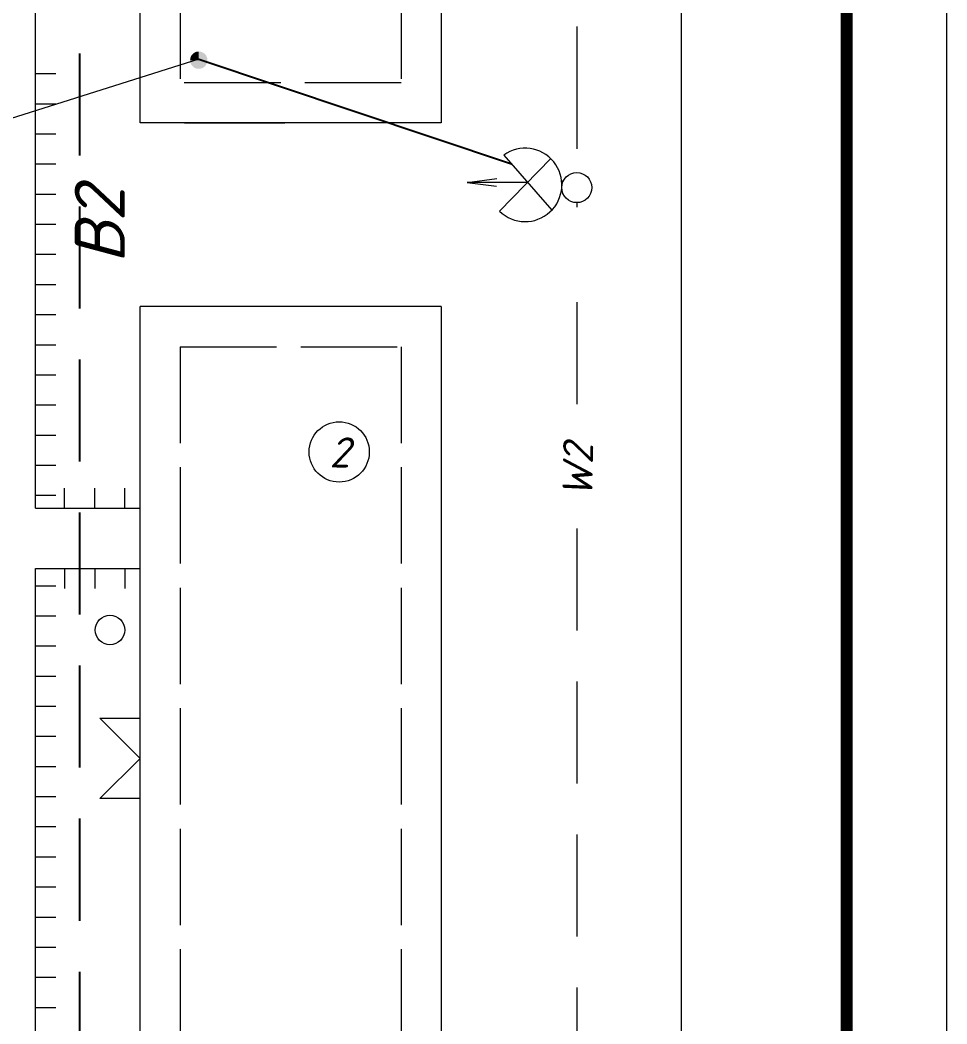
# Model space of a CAD drawing. Header units: millimetres. Extents: x 27137 to 30937, y -4667 to -569.
# Drawn here: x 28925.53 to 28971.7, y -747.46 to -697.48 of the extents above; entities that cross this region are included whole.
import ezdxf

# ---------------------------------------------------------------- set-up
doc = ezdxf.new("R2010")
doc.units = ezdxf.units.MM
doc.header["$LTSCALE"] = 0.4
doc.linetypes.add('ACAD_ISO02W100', pattern=[15, 12, -3])
doc.linetypes.add('штриховаяX2', pattern=[38.1, 25.4, -12.7])
doc.styles.add('Isocpeur', font='isocpeui.ttf', dxfattribs={"height": 2.5})

msp = doc.modelspace()

# ---------------------------------------------------------------- hatches: boundary and pattern name
at = {"lineweight": 15}
h = msp.add_hatch(color=256, dxfattribs=at)
h.dxf.hatch_style = 1
h.paths.add_polyline_path([(28933.9996, -699.4754), (28934.4321, -699.4754), (28934.8647, -699.4754, -1)])
h.paths.add_polyline_path([(28934.4321, -699.0429, -0.4142136), (28934.8647, -699.4754), (28934.4321, -699.4754)])
h = msp.add_hatch(color=256, dxfattribs=at)
h.dxf.hatch_style = 1
h.paths.add_polyline_path([(28934.4321, -699.0429), (28934.4321, -699.4754), (28933.9996, -699.4754, -0.4142136)])

# ---------------------------------------------------------------- linework, layer by layer
at = {"linetype": 'штриховаяX2', "ltscale": 0.5}
msp.add_line((28928.4909, -653.4231), (28928.4909, -778.5669), dxfattribs=at)
at = {"lineweight": 15}
for p, q in [((28931.5115, -702.5985), (28931.5115, -657.5985)), ((28946.5115, -657.5985), (28946.5115, -702.5985)), ((28946.5115, -657.5985), (28946.5115, -702.5985)), ((28958.4666, -693.8626), (28958.467, -708.806)), ((28927.3053, -700.1584), (28926.3053, -700.1584)), ((28927.3053, -700.1584), (28926.3053, -700.1584)), ((28927.3053, -700.1584), (28926.3053, -700.1584)), ((28927.3053, -700.1584), (28926.3053, -700.1584)), ((28927.3053, -700.1584), (28926.3053, -700.1584)), ((28927.3053, -700.1584), (28926.3053, -700.1584)), ((28927.3053, -700.1584), (28926.3053, -700.1584)), ((28927.3053, -700.1584), (28926.3053, -700.1584)), ((28927.3053, -700.1584), (28926.3053, -700.1584)), ((28927.3053, -700.1584), (28926.3053, -700.1584)), ((28927.3053, -700.1584), (28926.3053, -700.1584)), ((28927.3053, -701.6584), (28926.3053, -701.6584)), ((28927.3053, -701.6584), (28926.3053, -701.6584)), ((28927.3053, -701.6584), (28926.3053, -701.6584)), ((28927.3053, -701.6584), (28926.3053, -701.6584)), ((28927.3053, -701.6584), (28926.3053, -701.6584)), ((28927.3053, -701.6584), (28926.3053, -701.6584)), ((28927.3053, -701.6584), (28926.3053, -701.6584)), ((28927.3053, -701.6584), (28926.3053, -701.6584)), ((28927.3053, -701.6584), (28926.3053, -701.6584)), ((28927.3053, -701.6584), (28926.3053, -701.6584)), ((28927.3053, -701.6584), (28926.3053, -701.6584)), ((28927.3053, -701.6584), (28926.3053, -701.6584)), ((28927.3053, -701.6584), (28926.3053, -701.6584)), ((28927.3053, -701.6584), (28926.3053, -701.6584)), ((28927.3053, -701.6584), (28926.3053, -701.6584)), ((28927.3053, -701.6584), (28926.3053, -701.6584)), ((28927.3053, -701.6584), (28926.3053, -701.6584)), ((28927.3053, -701.6584), (28926.3053, -701.6584)), ((28927.3053, -701.6584), (28926.3053, -701.6584)), ((28927.3053, -701.6584), (28926.3053, -701.6584)), ((28927.3053, -701.6584), (28926.3053, -701.6584)), ((28946.5115, -702.5985), (28931.5115, -702.5985)), ((28946.5115, -702.5985), (28931.5115, -702.5985)), ((28933.7182, -702.5985), (28938.7182, -702.5985)), ((28933.7182, -702.5985), (28938.7182, -702.5985)), ((28927.3053, -703.1584), (28926.3053, -703.1584)), ((28927.3053, -703.1584), (28926.3053, -703.1584)), ((28927.3053, -703.1584), (28926.3053, -703.1584)), ((28927.3053, -703.1584), (28926.3053, -703.1584)), ((28927.3053, -703.1584), (28926.3053, -703.1584)), ((28927.3053, -703.1584), (28926.3053, -703.1584)), ((28927.3053, -703.1584), (28926.3053, -703.1584)), ((28927.3053, -703.1584), (28926.3053, -703.1584)), ((28927.3053, -703.1584), (28926.3053, -703.1584)), ((28927.3053, -703.1584), (28926.3053, -703.1584)), ((28927.3053, -703.1584), (28926.3053, -703.1584)), ((28927.3053, -703.1584), (28926.3053, -703.1584)), ((28927.3053, -703.1584), (28926.3053, -703.1584)), ((28927.3053, -703.1584), (28926.3053, -703.1584)), ((28927.3053, -703.1584), (28926.3053, -703.1584)), ((28927.3053, -703.1584), (28926.3053, -703.1584)), ((28927.3053, -703.1584), (28926.3053, -703.1584)), ((28927.3053, -704.6584), (28926.3053, -704.6584)), ((28927.3053, -704.6584), (28926.3053, -704.6584)), ((28927.3053, -704.6584), (28926.3053, -704.6584)), ((28927.3053, -704.6584), (28926.3053, -704.6584)), ((28927.3053, -704.6584), (28926.3053, -704.6584)), ((28927.3053, -704.6584), (28926.3053, -704.6584)), ((28927.3053, -704.6584), (28926.3053, -704.6584)), ((28927.3053, -704.6584), (28926.3053, -704.6584)), ((28927.3053, -704.6584), (28926.3053, -704.6584)), ((28927.3053, -704.6584), (28926.3053, -704.6584)), ((28927.3053, -704.6584), (28926.3053, -704.6584)), ((28927.3053, -706.1584), (28926.3053, -706.1584)), ((28927.3053, -706.1584), (28926.3053, -706.1584)), ((28927.3053, -706.1584), (28926.3053, -706.1584)), ((28927.3053, -706.1584), (28926.3053, -706.1584)), ((28927.3053, -706.1584), (28926.3053, -706.1584)), ((28927.3053, -706.1584), (28926.3053, -706.1584)), ((28927.3053, -706.1584), (28926.3053, -706.1584)), ((28927.3053, -706.1584), (28926.3053, -706.1584)), ((28927.3053, -706.1584), (28926.3053, -706.1584)), ((28927.3053, -706.1584), (28926.3053, -706.1584)), ((28927.3053, -706.1584), (28926.3053, -706.1584)), ((28927.3053, -706.1584), (28926.3053, -706.1584)), ((28927.3053, -706.1584), (28926.3053, -706.1584)), ((28927.3053, -707.6584), (28926.3053, -707.6584)), ((28927.3053, -707.6584), (28926.3053, -707.6584)), ((28927.3053, -707.6584), (28926.3053, -707.6584)), ((28927.3053, -707.6584), (28926.3053, -707.6584)), ((28927.3053, -707.6584), (28926.3053, -707.6584)), ((28927.3053, -707.6584), (28926.3053, -707.6584)), ((28927.3053, -707.6584), (28926.3053, -707.6584)), ((28927.3053, -707.6584), (28926.3053, -707.6584)), ((28927.3053, -707.6584), (28926.3053, -707.6584)), ((28927.3053, -707.6584), (28926.3053, -707.6584)), ((28927.3053, -707.6584), (28926.3053, -707.6584)), ((28927.3053, -707.6584), (28926.3053, -707.6584)), ((28927.3053, -707.6584), (28926.3053, -707.6584)), ((28927.3053, -707.6584), (28926.3053, -707.6584)), ((28927.3053, -707.6584), (28926.3053, -707.6584)), ((28927.3053, -707.6584), (28926.3053, -707.6584)), ((28927.3053, -707.6584), (28926.3053, -707.6584)), ((28927.3053, -709.1584), (28926.3053, -709.1584)), ((28927.3053, -709.1584), (28926.3053, -709.1584)), ((28927.3053, -709.1584), (28926.3053, -709.1584)), ((28927.3053, -709.1584), (28926.3053, -709.1584)), ((28927.3053, -709.1584), (28926.3053, -709.1584)), ((28927.3053, -709.1584), (28926.3053, -709.1584)), ((28927.3053, -709.1584), (28926.3053, -709.1584)), ((28927.3053, -709.1584), (28926.3053, -709.1584)), ((28927.3053, -709.1584), (28926.3053, -709.1584)), ((28927.3053, -709.1584), (28926.3053, -709.1584)), ((28927.3053, -709.1584), (28926.3053, -709.1584)), ((28958.467, -708.806), (28958.4654, -788.5295)), ((28927.3053, -710.6584), (28926.3053, -710.6584)), ((28927.3053, -710.6584), (28926.3053, -710.6584)), ((28927.3053, -710.6584), (28926.3053, -710.6584)), ((28927.3053, -710.6584), (28926.3053, -710.6584)), ((28927.3053, -710.6584), (28926.3053, -710.6584)), ((28927.3053, -710.6584), (28926.3053, -710.6584)), ((28927.3053, -710.6584), (28926.3053, -710.6584)), ((28927.3053, -710.6584), (28926.3053, -710.6584)), ((28927.3053, -710.6584), (28926.3053, -710.6584)), ((28927.3053, -710.6584), (28926.3053, -710.6584)), ((28927.3053, -710.6584), (28926.3053, -710.6584)), ((28927.3053, -710.6584), (28926.3053, -710.6584)), ((28927.3053, -710.6584), (28926.3053, -710.6584)), ((28931.5074, -756.7435), (28931.5074, -711.7435)), ((28946.5074, -711.7435), (28931.5074, -711.7435)), ((28946.5074, -711.7435), (28946.5074, -756.7435)), ((28946.5074, -711.7435), (28946.5074, -756.7435)), ((28927.3053, -712.1584), (28926.3053, -712.1584)), ((28927.3053, -712.1584), (28926.3053, -712.1584)), ((28927.3053, -712.1584), (28926.3053, -712.1584)), ((28927.3053, -712.1584), (28926.3053, -712.1584)), ((28927.3053, -712.1584), (28926.3053, -712.1584)), ((28927.3053, -712.1584), (28926.3053, -712.1584)), ((28927.3053, -712.1584), (28926.3053, -712.1584)), ((28927.3053, -712.1584), (28926.3053, -712.1584)), ((28927.3053, -712.1584), (28926.3053, -712.1584)), ((28927.3053, -712.1584), (28926.3053, -712.1584)), ((28927.3053, -712.1584), (28926.3053, -712.1584)), ((28927.3053, -712.1584), (28926.3053, -712.1584)), ((28927.3053, -712.1584), (28926.3053, -712.1584)), ((28927.3053, -712.1584), (28926.3053, -712.1584)), ((28927.3053, -712.1584), (28926.3053, -712.1584)), ((28927.3053, -712.1584), (28926.3053, -712.1584)), ((28927.3053, -712.1584), (28926.3053, -712.1584)), ((28927.3053, -713.6584), (28926.3053, -713.6584)), ((28927.3053, -713.6584), (28926.3053, -713.6584)), ((28927.3053, -713.6584), (28926.3053, -713.6584)), ((28927.3053, -713.6584), (28926.3053, -713.6584)), ((28927.3053, -713.6584), (28926.3053, -713.6584)), ((28927.3053, -713.6584), (28926.3053, -713.6584)), ((28927.3053, -713.6584), (28926.3053, -713.6584)), ((28927.3053, -713.6584), (28926.3053, -713.6584)), ((28927.3053, -713.6584), (28926.3053, -713.6584)), ((28927.3053, -713.6584), (28926.3053, -713.6584)), ((28927.3053, -713.6584), (28926.3053, -713.6584)), ((28927.3053, -713.6584), (28926.3053, -713.6584)), ((28927.3053, -713.6584), (28926.3053, -713.6584)), ((28927.3053, -713.6584), (28926.3053, -713.6584)), ((28927.3053, -713.6584), (28926.3053, -713.6584)), ((28927.3053, -713.6584), (28926.3053, -713.6584)), ((28927.3053, -713.6584), (28926.3053, -713.6584)), ((28927.3053, -713.6584), (28926.3053, -713.6584)), ((28927.3053, -713.6584), (28926.3053, -713.6584)), ((28927.3053, -713.6584), (28926.3053, -713.6584)), ((28927.3053, -713.6584), (28926.3053, -713.6584)), ((28927.3053, -713.6584), (28926.3053, -713.6584)), ((28927.3053, -715.1584), (28926.3053, -715.1584)), ((28927.3053, -715.1584), (28926.3053, -715.1584)), ((28927.3053, -715.1584), (28926.3053, -715.1584)), ((28927.3053, -715.1584), (28926.3053, -715.1584)), ((28927.3053, -715.1584), (28926.3053, -715.1584)), ((28927.3053, -715.1584), (28926.3053, -715.1584)), ((28927.3053, -715.1584), (28926.3053, -715.1584)), ((28927.3053, -715.1584), (28926.3053, -715.1584)), ((28927.3053, -715.1584), (28926.3053, -715.1584)), ((28927.3053, -715.1584), (28926.3053, -715.1584)), ((28927.3053, -715.1584), (28926.3053, -715.1584)), ((28927.3053, -715.1584), (28926.3053, -715.1584)), ((28927.3053, -715.1584), (28926.3053, -715.1584)), ((28927.3053, -715.1584), (28926.3053, -715.1584)), ((28927.3053, -715.1584), (28926.3053, -715.1584)), ((28927.3053, -715.1584), (28926.3053, -715.1584)), ((28927.3053, -715.1584), (28926.3053, -715.1584)), ((28927.3053, -715.1584), (28926.3053, -715.1584)), ((28927.3053, -715.1584), (28926.3053, -715.1584)), ((28927.3053, -715.1584), (28926.3053, -715.1584)), ((28927.3053, -715.1584), (28926.3053, -715.1584)), ((28927.3053, -715.1584), (28926.3053, -715.1584)), ((28927.3053, -715.1584), (28926.3053, -715.1584)), ((28927.3053, -715.1584), (28926.3053, -715.1584)), ((28927.3053, -715.1584), (28926.3053, -715.1584)), ((28927.3053, -715.1584), (28926.3053, -715.1584)), ((28927.3053, -715.1584), (28926.3053, -715.1584)), ((28927.3053, -715.1584), (28926.3053, -715.1584)), ((28927.3053, -715.1584), (28926.3053, -715.1584)), ((28927.3053, -715.1584), (28926.3053, -715.1584)), ((28927.3053, -715.1584), (28926.3053, -715.1584)), ((28927.3053, -715.1584), (28926.3053, -715.1584)), ((28927.3053, -715.1584), (28926.3053, -715.1584)), ((28927.3053, -715.1584), (28926.3053, -715.1584)), ((28927.3053, -716.6584), (28926.3053, -716.6584)), ((28927.3053, -716.6584), (28926.3053, -716.6584)), ((28927.3053, -716.6584), (28926.3053, -716.6584)), ((28927.3053, -716.6584), (28926.3053, -716.6584)), ((28927.3053, -716.6584), (28926.3053, -716.6584)), ((28927.3053, -716.6584), (28926.3053, -716.6584)), ((28927.3053, -716.6584), (28926.3053, -716.6584)), ((28927.3053, -716.6584), (28926.3053, -716.6584)), ((28927.3053, -716.6584), (28926.3053, -716.6584)), ((28927.3053, -716.6584), (28926.3053, -716.6584)), ((28927.3053, -716.6584), (28926.3053, -716.6584)), ((28927.3053, -716.6584), (28926.3053, -716.6584)), ((28927.3053, -716.6584), (28926.3053, -716.6584)), ((28927.3053, -716.6584), (28926.3053, -716.6584)), ((28927.3053, -716.6584), (28926.3053, -716.6584)), ((28927.3053, -716.6584), (28926.3053, -716.6584)), ((28927.3053, -716.6584), (28926.3053, -716.6584)), ((28927.3053, -718.1584), (28926.3053, -718.1584)), ((28927.3053, -718.1584), (28926.3053, -718.1584)), ((28927.3053, -718.1584), (28926.3053, -718.1584)), ((28927.3053, -718.1584), (28926.3053, -718.1584)), ((28927.3053, -718.1584), (28926.3053, -718.1584)), ((28927.3053, -718.1584), (28926.3053, -718.1584)), ((28927.3053, -718.1584), (28926.3053, -718.1584)), ((28927.3053, -718.1584), (28926.3053, -718.1584)), ((28927.3053, -718.1584), (28926.3053, -718.1584)), ((28927.3053, -718.1584), (28926.3053, -718.1584)), ((28927.3053, -718.1584), (28926.3053, -718.1584)), ((28927.3053, -719.6584), (28926.3053, -719.6584)), ((28927.3053, -719.6584), (28926.3053, -719.6584)), ((28927.3053, -719.6584), (28926.3053, -719.6584)), ((28927.3053, -719.6584), (28926.3053, -719.6584)), ((28927.3053, -719.6584), (28926.3053, -719.6584)), ((28927.3053, -719.6584), (28926.3053, -719.6584)), ((28927.3053, -719.6584), (28926.3053, -719.6584)), ((28927.3053, -719.6584), (28926.3053, -719.6584)), ((28927.3053, -719.6584), (28926.3053, -719.6584)), ((28927.3053, -719.6584), (28926.3053, -719.6584)), ((28927.3053, -719.6584), (28926.3053, -719.6584)), ((28927.3053, -719.6584), (28926.3053, -719.6584)), ((28927.3053, -719.6584), (28926.3053, -719.6584)), ((28927.3053, -721.1584), (28926.3053, -721.1584)), ((28927.3053, -721.1584), (28926.3053, -721.1584)), ((28927.3053, -721.1584), (28926.3053, -721.1584)), ((28927.3053, -721.1584), (28926.3053, -721.1584)), ((28927.3053, -721.1584), (28926.3053, -721.1584)), ((28927.3053, -721.1584), (28926.3053, -721.1584)), ((28927.3053, -721.1584), (28926.3053, -721.1584)), ((28927.3053, -721.1584), (28926.3053, -721.1584)), ((28927.3053, -721.1584), (28926.3053, -721.1584)), ((28927.3053, -721.1584), (28926.3053, -721.1584)), ((28927.3053, -721.1584), (28926.3053, -721.1584)), ((28927.3053, -721.1584), (28926.3053, -721.1584)), ((28927.3053, -721.1584), (28926.3053, -721.1584)), ((28927.3053, -721.1584), (28926.3053, -721.1584)), ((28927.3053, -721.1584), (28926.3053, -721.1584)), ((28927.3053, -721.1584), (28926.3053, -721.1584)), ((28927.3053, -721.1584), (28926.3053, -721.1584)), ((28927.7481, -721.7875), (28927.7481, -720.7875)), ((28927.7481, -721.7875), (28927.7481, -720.7875)), ((28929.2481, -721.7875), (28929.2481, -720.7875)), ((28929.2481, -721.7875), (28929.2481, -720.7875)), ((28930.7481, -721.7875), (28930.7481, -720.7875)), ((28930.7481, -721.7875), (28930.7481, -720.7875)), ((28926.305, -721.7875), (28931.5074, -721.7875)), ((28926.3057, -724.7874), (28931.5074, -724.7875)), ((28927.7481, -724.7875), (28927.7481, -725.7875)), ((28927.7481, -724.7875), (28927.7481, -725.7875)), ((28929.2481, -724.7875), (28929.2481, -725.7875)), ((28929.2481, -724.7875), (28929.2481, -725.7875)), ((28930.7481, -724.7875), (28930.7481, -725.7875)), ((28930.7481, -724.7875), (28930.7481, -725.7875)), ((28927.3053, -725.6584), (28926.3053, -725.6584)), ((28927.3053, -725.6584), (28926.3053, -725.6584)), ((28927.3053, -725.6584), (28926.3053, -725.6584)), ((28927.3053, -725.6584), (28926.3053, -725.6584)), ((28927.3053, -725.6584), (28926.3053, -725.6584)), ((28927.3053, -725.6584), (28926.3053, -725.6584)), ((28927.3053, -725.6584), (28926.3053, -725.6584)), ((28927.3053, -725.6584), (28926.3053, -725.6584)), ((28927.3053, -725.6584), (28926.3053, -725.6584)), ((28927.3053, -725.6584), (28926.3053, -725.6584)), ((28927.3053, -725.6584), (28926.3053, -725.6584)), ((28927.3053, -725.6584), (28926.3053, -725.6584)), ((28927.3053, -725.6584), (28926.3053, -725.6584)), ((28927.3053, -725.6584), (28926.3053, -725.6584)), ((28927.3053, -725.6584), (28926.3053, -725.6584)), ((28927.3053, -725.6584), (28926.3053, -725.6584)), ((28927.3053, -725.6584), (28926.3053, -725.6584)), ((28927.3053, -727.1584), (28926.3053, -727.1584)), ((28927.3053, -727.1584), (28926.3053, -727.1584)), ((28927.3053, -727.1584), (28926.3053, -727.1584)), ((28927.3053, -727.1584), (28926.3053, -727.1584)), ((28927.3053, -727.1584), (28926.3053, -727.1584)), ((28927.3053, -727.1584), (28926.3053, -727.1584)), ((28927.3053, -727.1584), (28926.3053, -727.1584)), ((28927.3053, -727.1584), (28926.3053, -727.1584)), ((28927.3053, -727.1584), (28926.3053, -727.1584)), ((28927.3053, -727.1584), (28926.3053, -727.1584)), ((28927.3053, -727.1584), (28926.3053, -727.1584)), ((28927.3053, -727.1584), (28926.3053, -727.1584)), ((28927.3053, -727.1584), (28926.3053, -727.1584)), ((28927.3053, -727.1584), (28926.3053, -727.1584)), ((28927.3053, -727.1584), (28926.3053, -727.1584)), ((28927.3053, -727.1584), (28926.3053, -727.1584)), ((28927.3053, -727.1584), (28926.3053, -727.1584)), ((28927.3053, -727.1584), (28926.3053, -727.1584)), ((28927.3053, -727.1584), (28926.3053, -727.1584)), ((28927.3053, -727.1584), (28926.3053, -727.1584)), ((28927.3053, -727.1584), (28926.3053, -727.1584)), ((28927.3053, -727.1584), (28926.3053, -727.1584)), ((28927.3053, -728.6584), (28926.3053, -728.6584)), ((28927.3053, -728.6584), (28926.3053, -728.6584)), ((28927.3053, -728.6584), (28926.3053, -728.6584)), ((28927.3053, -728.6584), (28926.3053, -728.6584)), ((28927.3053, -728.6584), (28926.3053, -728.6584)), ((28927.3053, -728.6584), (28926.3053, -728.6584)), ((28927.3053, -728.6584), (28926.3053, -728.6584)), ((28927.3053, -728.6584), (28926.3053, -728.6584)), ((28927.3053, -728.6584), (28926.3053, -728.6584)), ((28927.3053, -728.6584), (28926.3053, -728.6584)), ((28927.3053, -728.6584), (28926.3053, -728.6584)), ((28927.3053, -728.6584), (28926.3053, -728.6584)), ((28927.3053, -728.6584), (28926.3053, -728.6584)), ((28927.3053, -728.6584), (28926.3053, -728.6584)), ((28927.3053, -728.6584), (28926.3053, -728.6584)), ((28927.3053, -728.6584), (28926.3053, -728.6584)), ((28927.3053, -728.6584), (28926.3053, -728.6584)), ((28927.3053, -728.6584), (28926.3053, -728.6584)), ((28927.3053, -728.6584), (28926.3053, -728.6584)), ((28927.3053, -728.6584), (28926.3053, -728.6584)), ((28927.3053, -728.6584), (28926.3053, -728.6584)), ((28927.3053, -728.6584), (28926.3053, -728.6584)), ((28927.3053, -728.6584), (28926.3053, -728.6584)), ((28927.3053, -728.6584), (28926.3053, -728.6584)), ((28927.3053, -728.6584), (28926.3053, -728.6584)), ((28927.3053, -728.6584), (28926.3053, -728.6584)), ((28927.3053, -728.6584), (28926.3053, -728.6584)), ((28927.3053, -728.6584), (28926.3053, -728.6584)), ((28927.3053, -728.6584), (28926.3053, -728.6584)), ((28927.3053, -728.6584), (28926.3053, -728.6584)), ((28927.3053, -728.6584), (28926.3053, -728.6584)), ((28927.3053, -728.6584), (28926.3053, -728.6584)), ((28927.3053, -728.6584), (28926.3053, -728.6584)), ((28927.3053, -728.6584), (28926.3053, -728.6584)), ((28927.3053, -730.1584), (28926.3053, -730.1584)), ((28927.3053, -730.1584), (28926.3053, -730.1584)), ((28927.3053, -730.1584), (28926.3053, -730.1584)), ((28927.3053, -730.1584), (28926.3053, -730.1584)), ((28927.3053, -730.1584), (28926.3053, -730.1584)), ((28927.3053, -730.1584), (28926.3053, -730.1584)), ((28927.3053, -730.1584), (28926.3053, -730.1584)), ((28927.3053, -730.1584), (28926.3053, -730.1584)), ((28927.3053, -730.1584), (28926.3053, -730.1584)), ((28927.3053, -730.1584), (28926.3053, -730.1584)), ((28927.3053, -730.1584), (28926.3053, -730.1584)), ((28927.3053, -730.1584), (28926.3053, -730.1584)), ((28927.3053, -730.1584), (28926.3053, -730.1584)), ((28927.3053, -730.1584), (28926.3053, -730.1584)), ((28927.3053, -730.1584), (28926.3053, -730.1584)), ((28927.3053, -730.1584), (28926.3053, -730.1584)), ((28927.3053, -730.1584), (28926.3053, -730.1584)), ((28927.3053, -731.6584), (28926.3053, -731.6584)), ((28927.3053, -731.6584), (28926.3053, -731.6584)), ((28927.3053, -731.6584), (28926.3053, -731.6584)), ((28927.3053, -731.6584), (28926.3053, -731.6584)), ((28927.3053, -731.6584), (28926.3053, -731.6584)), ((28927.3053, -731.6584), (28926.3053, -731.6584)), ((28927.3053, -731.6584), (28926.3053, -731.6584)), ((28927.3053, -731.6584), (28926.3053, -731.6584)), ((28927.3053, -731.6584), (28926.3053, -731.6584)), ((28927.3053, -731.6584), (28926.3053, -731.6584)), ((28927.3053, -731.6584), (28926.3053, -731.6584)), ((28929.5074, -732.2435), (28931.5074, -732.2435)), ((28929.5074, -732.2435), (28931.5074, -734.2435)), ((28927.3053, -733.1584), (28926.3053, -733.1584)), ((28927.3053, -733.1584), (28926.3053, -733.1584)), ((28927.3053, -733.1584), (28926.3053, -733.1584)), ((28927.3053, -733.1584), (28926.3053, -733.1584)), ((28927.3053, -733.1584), (28926.3053, -733.1584)), ((28927.3053, -733.1584), (28926.3053, -733.1584)), ((28927.3053, -733.1584), (28926.3053, -733.1584)), ((28927.3053, -733.1584), (28926.3053, -733.1584)), ((28927.3053, -733.1584), (28926.3053, -733.1584)), ((28927.3053, -733.1584), (28926.3053, -733.1584)), ((28927.3053, -733.1584), (28926.3053, -733.1584)), ((28927.3053, -733.1584), (28926.3053, -733.1584)), ((28927.3053, -733.1584), (28926.3053, -733.1584)), ((28931.5074, -734.2435), (28929.5074, -736.2435)), ((28927.3053, -734.6584), (28926.3053, -734.6584)), ((28927.3053, -734.6584), (28926.3053, -734.6584)), ((28927.3053, -734.6584), (28926.3053, -734.6584)), ((28927.3053, -734.6584), (28926.3053, -734.6584)), ((28927.3053, -734.6584), (28926.3053, -734.6584)), ((28927.3053, -734.6584), (28926.3053, -734.6584)), ((28927.3053, -734.6584), (28926.3053, -734.6584)), ((28927.3053, -734.6584), (28926.3053, -734.6584)), ((28927.3053, -734.6584), (28926.3053, -734.6584)), ((28927.3053, -734.6584), (28926.3053, -734.6584)), ((28927.3053, -734.6584), (28926.3053, -734.6584)), ((28927.3053, -734.6584), (28926.3053, -734.6584)), ((28927.3053, -734.6584), (28926.3053, -734.6584)), ((28927.3053, -734.6584), (28926.3053, -734.6584)), ((28927.3053, -734.6584), (28926.3053, -734.6584)), ((28927.3053, -734.6584), (28926.3053, -734.6584)), ((28927.3053, -734.6584), (28926.3053, -734.6584)), ((28927.3053, -734.6584), (28926.3053, -734.6584)), ((28927.3053, -734.6584), (28926.3053, -734.6584)), ((28927.3053, -734.6584), (28926.3053, -734.6584)), ((28927.3053, -734.6584), (28926.3053, -734.6584)), ((28927.3053, -734.6584), (28926.3053, -734.6584)), ((28927.3053, -734.6584), (28926.3053, -734.6584)), ((28927.3053, -734.6584), (28926.3053, -734.6584)), ((28927.3053, -734.6584), (28926.3053, -734.6584)), ((28927.3053, -734.6584), (28926.3053, -734.6584)), ((28927.3053, -734.6584), (28926.3053, -734.6584)), ((28927.3053, -734.6584), (28926.3053, -734.6584)), ((28927.3053, -736.1584), (28926.3053, -736.1584)), ((28927.3053, -736.1584), (28926.3053, -736.1584)), ((28927.3053, -736.1584), (28926.3053, -736.1584)), ((28927.3053, -736.1584), (28926.3053, -736.1584)), ((28927.3053, -736.1584), (28926.3053, -736.1584)), ((28927.3053, -736.1584), (28926.3053, -736.1584)), ((28927.3053, -736.1584), (28926.3053, -736.1584)), ((28927.3053, -736.1584), (28926.3053, -736.1584)), ((28927.3053, -736.1584), (28926.3053, -736.1584)), ((28927.3053, -736.1584), (28926.3053, -736.1584)), ((28927.3053, -736.1584), (28926.3053, -736.1584)), ((28927.3053, -736.1584), (28926.3053, -736.1584)), ((28927.3053, -736.1584), (28926.3053, -736.1584)), ((28927.3053, -736.1584), (28926.3053, -736.1584)), ((28927.3053, -736.1584), (28926.3053, -736.1584)), ((28927.3053, -736.1584), (28926.3053, -736.1584)), ((28927.3053, -736.1584), (28926.3053, -736.1584)), ((28927.3053, -736.1584), (28926.3053, -736.1584)), ((28927.3053, -736.1584), (28926.3053, -736.1584)), ((28927.3053, -736.1584), (28926.3053, -736.1584)), ((28927.3053, -736.1584), (28926.3053, -736.1584)), ((28927.3053, -736.1584), (28926.3053, -736.1584)), ((28927.3053, -736.1584), (28926.3053, -736.1584)), ((28927.3053, -736.1584), (28926.3053, -736.1584)), ((28927.3053, -736.1584), (28926.3053, -736.1584)), ((28927.3053, -736.1584), (28926.3053, -736.1584)), ((28927.3053, -736.1584), (28926.3053, -736.1584)), ((28927.3053, -736.1584), (28926.3053, -736.1584)), ((28927.3053, -736.1584), (28926.3053, -736.1584)), ((28927.3053, -736.1584), (28926.3053, -736.1584)), ((28927.3053, -736.1584), (28926.3053, -736.1584)), ((28927.3053, -736.1584), (28926.3053, -736.1584)), ((28931.5074, -736.2435), (28929.5074, -736.2435)), ((28927.3053, -737.6584), (28926.3053, -737.6584)), ((28927.3053, -737.6584), (28926.3053, -737.6584)), ((28927.3053, -737.6584), (28926.3053, -737.6584)), ((28927.3053, -737.6584), (28926.3053, -737.6584)), ((28927.3053, -737.6584), (28926.3053, -737.6584)), ((28927.3053, -737.6584), (28926.3053, -737.6584)), ((28927.3053, -737.6584), (28926.3053, -737.6584)), ((28927.3053, -737.6584), (28926.3053, -737.6584)), ((28927.3053, -737.6584), (28926.3053, -737.6584)), ((28927.3053, -737.6584), (28926.3053, -737.6584)), ((28927.3053, -737.6584), (28926.3053, -737.6584)), ((28927.3053, -737.6584), (28926.3053, -737.6584)), ((28927.3053, -737.6584), (28926.3053, -737.6584)), ((28927.3053, -737.6584), (28926.3053, -737.6584)), ((28927.3053, -737.6584), (28926.3053, -737.6584)), ((28927.3053, -737.6584), (28926.3053, -737.6584)), ((28927.3053, -737.6584), (28926.3053, -737.6584)), ((28927.3053, -737.6584), (28926.3053, -737.6584)), ((28927.3053, -737.6584), (28926.3053, -737.6584)), ((28927.3053, -737.6584), (28926.3053, -737.6584)), ((28927.3053, -737.6584), (28926.3053, -737.6584)), ((28927.3053, -737.6584), (28926.3053, -737.6584)), ((28927.3053, -737.6584), (28926.3053, -737.6584)), ((28927.3053, -737.6584), (28926.3053, -737.6584)), ((28927.3053, -737.6584), (28926.3053, -737.6584)), ((28927.3053, -737.6584), (28926.3053, -737.6584)), ((28927.3053, -737.6584), (28926.3053, -737.6584)), ((28927.3053, -737.6584), (28926.3053, -737.6584)), ((28927.3053, -737.6584), (28926.3053, -737.6584)), ((28927.3053, -737.6584), (28926.3053, -737.6584)), ((28927.3053, -739.1584), (28926.3053, -739.1584)), ((28927.3053, -739.1584), (28926.3053, -739.1584)), ((28927.3053, -739.1584), (28926.3053, -739.1584)), ((28927.3053, -739.1584), (28926.3053, -739.1584)), ((28927.3053, -739.1584), (28926.3053, -739.1584)), ((28927.3053, -739.1584), (28926.3053, -739.1584)), ((28927.3053, -739.1584), (28926.3053, -739.1584)), ((28927.3053, -739.1584), (28926.3053, -739.1584)), ((28927.3053, -739.1584), (28926.3053, -739.1584)), ((28927.3053, -739.1584), (28926.3053, -739.1584)), ((28927.3053, -739.1584), (28926.3053, -739.1584)), ((28927.3053, -739.1584), (28926.3053, -739.1584)), ((28927.3053, -739.1584), (28926.3053, -739.1584)), ((28927.3053, -739.1584), (28926.3053, -739.1584)), ((28927.3053, -739.1584), (28926.3053, -739.1584)), ((28927.3053, -739.1584), (28926.3053, -739.1584)), ((28927.3053, -739.1584), (28926.3053, -739.1584)), ((28927.3053, -739.1584), (28926.3053, -739.1584)), ((28927.3053, -739.1584), (28926.3053, -739.1584)), ((28927.3053, -739.1584), (28926.3053, -739.1584)), ((28927.3053, -739.1584), (28926.3053, -739.1584)), ((28927.3053, -739.1584), (28926.3053, -739.1584)), ((28927.3053, -739.1584), (28926.3053, -739.1584)), ((28927.3053, -739.1584), (28926.3053, -739.1584)), ((28927.3053, -739.1584), (28926.3053, -739.1584)), ((28927.3053, -739.1584), (28926.3053, -739.1584)), ((28927.3053, -739.1584), (28926.3053, -739.1584)), ((28927.3053, -739.1584), (28926.3053, -739.1584)), ((28927.3053, -740.6584), (28926.3053, -740.6584)), ((28927.3053, -740.6584), (28926.3053, -740.6584)), ((28927.3053, -740.6584), (28926.3053, -740.6584)), ((28927.3053, -740.6584), (28926.3053, -740.6584)), ((28927.3053, -740.6584), (28926.3053, -740.6584)), ((28927.3053, -740.6584), (28926.3053, -740.6584)), ((28927.3053, -740.6584), (28926.3053, -740.6584)), ((28927.3053, -740.6584), (28926.3053, -740.6584)), ((28927.3053, -740.6584), (28926.3053, -740.6584)), ((28927.3053, -740.6584), (28926.3053, -740.6584)), ((28927.3053, -740.6584), (28926.3053, -740.6584)), ((28927.3053, -740.6584), (28926.3053, -740.6584)), ((28927.3053, -740.6584), (28926.3053, -740.6584)), ((28927.3053, -740.6584), (28926.3053, -740.6584)), ((28927.3053, -740.6584), (28926.3053, -740.6584)), ((28927.3053, -740.6584), (28926.3053, -740.6584)), ((28927.3053, -740.6584), (28926.3053, -740.6584)), ((28927.3053, -740.6584), (28926.3053, -740.6584)), ((28927.3053, -740.6584), (28926.3053, -740.6584)), ((28927.3053, -740.6584), (28926.3053, -740.6584)), ((28927.3053, -740.6584), (28926.3053, -740.6584)), ((28927.3053, -740.6584), (28926.3053, -740.6584)), ((28927.3053, -740.6584), (28926.3053, -740.6584)), ((28927.3053, -740.6584), (28926.3053, -740.6584)), ((28927.3053, -742.1584), (28926.3053, -742.1584)), ((28927.3053, -742.1584), (28926.3053, -742.1584)), ((28927.3053, -742.1584), (28926.3053, -742.1584)), ((28927.3053, -742.1584), (28926.3053, -742.1584)), ((28927.3053, -742.1584), (28926.3053, -742.1584)), ((28927.3053, -742.1584), (28926.3053, -742.1584)), ((28927.3053, -742.1584), (28926.3053, -742.1584)), ((28927.3053, -742.1584), (28926.3053, -742.1584)), ((28927.3053, -742.1584), (28926.3053, -742.1584)), ((28927.3053, -742.1584), (28926.3053, -742.1584)), ((28927.3053, -742.1584), (28926.3053, -742.1584)), ((28927.3053, -742.1584), (28926.3053, -742.1584)), ((28927.3053, -742.1584), (28926.3053, -742.1584)), ((28927.3053, -742.1584), (28926.3053, -742.1584)), ((28927.3053, -742.1584), (28926.3053, -742.1584)), ((28927.3053, -742.1584), (28926.3053, -742.1584)), ((28927.3053, -742.1584), (28926.3053, -742.1584)), ((28927.3053, -742.1584), (28926.3053, -742.1584)), ((28927.3053, -742.1584), (28926.3053, -742.1584)), ((28927.3053, -742.1584), (28926.3053, -742.1584)), ((28927.3053, -742.1584), (28926.3053, -742.1584)), ((28927.3053, -742.1584), (28926.3053, -742.1584)), ((28927.3053, -742.1584), (28926.3053, -742.1584)), ((28927.3053, -742.1584), (28926.3053, -742.1584)), ((28927.3053, -742.1584), (28926.3053, -742.1584)), ((28927.3053, -742.1584), (28926.3053, -742.1584)), ((28927.3053, -742.1584), (28926.3053, -742.1584)), ((28927.3053, -742.1584), (28926.3053, -742.1584)), ((28927.3053, -742.1584), (28926.3053, -742.1584)), ((28927.3053, -742.1584), (28926.3053, -742.1584)), ((28927.3053, -743.6584), (28926.3053, -743.6584)), ((28927.3053, -743.6584), (28926.3053, -743.6584)), ((28927.3053, -743.6584), (28926.3053, -743.6584)), ((28927.3053, -743.6584), (28926.3053, -743.6584)), ((28927.3053, -743.6584), (28926.3053, -743.6584)), ((28927.3053, -743.6584), (28926.3053, -743.6584)), ((28927.3053, -743.6584), (28926.3053, -743.6584)), ((28927.3053, -743.6584), (28926.3053, -743.6584)), ((28927.3053, -743.6584), (28926.3053, -743.6584)), ((28927.3053, -743.6584), (28926.3053, -743.6584)), ((28927.3053, -743.6584), (28926.3053, -743.6584)), ((28927.3053, -745.1584), (28926.3053, -745.1584)), ((28927.3053, -745.1584), (28926.3053, -745.1584)), ((28927.3053, -745.1584), (28926.3053, -745.1584)), ((28927.3053, -745.1584), (28926.3053, -745.1584)), ((28927.3053, -745.1584), (28926.3053, -745.1584)), ((28927.3053, -745.1584), (28926.3053, -745.1584)), ((28927.3053, -745.1584), (28926.3053, -745.1584)), ((28927.3053, -745.1584), (28926.3053, -745.1584)), ((28927.3053, -745.1584), (28926.3053, -745.1584)), ((28927.3053, -745.1584), (28926.3053, -745.1584)), ((28927.3053, -745.1584), (28926.3053, -745.1584)), ((28927.3053, -745.1584), (28926.3053, -745.1584)), ((28927.3053, -745.1584), (28926.3053, -745.1584)), ((28927.3053, -746.6584), (28926.3053, -746.6584)), ((28927.3053, -746.6584), (28926.3053, -746.6584)), ((28927.3053, -746.6584), (28926.3053, -746.6584)), ((28927.3053, -746.6584), (28926.3053, -746.6584)), ((28927.3053, -746.6584), (28926.3053, -746.6584)), ((28927.3053, -746.6584), (28926.3053, -746.6584)), ((28927.3053, -746.6584), (28926.3053, -746.6584)), ((28927.3053, -746.6584), (28926.3053, -746.6584)), ((28927.3053, -746.6584), (28926.3053, -746.6584)), ((28927.3053, -746.6584), (28926.3053, -746.6584)), ((28927.3053, -746.6584), (28926.3053, -746.6584)), ((28927.3053, -746.6584), (28926.3053, -746.6584)), ((28927.3053, -746.6584), (28926.3053, -746.6584)), ((28927.3053, -746.6584), (28926.3053, -746.6584)), ((28927.3053, -746.6584), (28926.3053, -746.6584)), ((28927.3053, -746.6584), (28926.3053, -746.6584)), ((28927.3053, -746.6584), (28926.3053, -746.6584))]:
    msp.add_line(p, q, dxfattribs=at)
at = {"linetype": 'ACAD_ISO02W100', "lineweight": 15}
for p, q in [((28933.5115, -659.5985), (28933.5115, -700.5985)), ((28944.5115, -659.5985), (28944.5115, -700.5985)), ((28944.5115, -700.5985), (28933.5115, -700.5985)), ((28933.5074, -713.7435), (28944.5074, -713.7435)), ((28933.5074, -713.7435), (28933.5074, -754.7435)), ((28944.5074, -713.7435), (28944.5074, -754.7435))]:
    msp.add_line(p, q, dxfattribs=at)
at = {"lineweight": 15, "ltscale": 0.5}
for p, q in [((28926.3053, -698.5345), (28926.3047, -669.7868)), ((28926.3057, -721.7875), (28926.3053, -698.5345)), ((28934.4413, -699.4212), (28907.0014, -708.1008)), ((28949.6236, -704.2034), (28952.0224, -706.9376)), ((28949.416, -706.9949), (28951.966, -704.3776)), ((28947.8029, -705.5602), (28949.2728, -705.366)), ((28950.8139, -705.5602), (28947.8029, -705.5602)), ((28947.8029, -705.5602), (28949.2692, -705.7516)), ((28926.3061, -750.2031), (28926.3057, -724.7874))]:
    msp.add_line(p, q, dxfattribs=at)
at = {"linetype": 'штриховаяX2', "lineweight": 15, "ltscale": 0.5}
for p, q in [((28953.2618, -697.7929), (28953.2618, -698.806)), ((28953.2618, -698.806), (28953.2616, -705.0732)), ((28953.2616, -706.5703), (28953.2616, -706.7987)), ((28953.2615, -711.5187), (28953.2614, -718.0682)), ((28953.2612, -722.7882), (28953.2606, -751.8647))]:
    msp.add_line(p, q, dxfattribs=at)
at = {"ltscale": 0.5}
for p, q in [((28934.4413, -699.4212), (28950.006, -704.6393)), ((28952.5061, -705.4775), (28952.584, -705.5036))]:
    msp.add_line(p, q, dxfattribs=at)
at = {"color": 7, "lineweight": 15}
msp.add_lwpolyline([(28130.6969, -1162.6747), (28971.6969, -1162.6747), (28971.6969, -568.6747), (28130.6969, -568.6747)], close=True, dxfattribs=at)
at = {"lineweight": 15, "const_width": 0.6}
msp.add_lwpolyline([(28150.6969, -1157.6747), (28966.6969, -1157.6747), (28966.6969, -573.6747), (28150.6969, -573.6747)], close=True, dxfattribs=at)
msp.add_lwpolyline([(28150.6969, -573.6747), (28966.6969, -573.6747), (28966.6969, -1157.6747), (28150.6969, -1157.6747)], dxfattribs=at)
at = {"lineweight": 15}
for centre, radius in [((28953.2616, -705.8218), 0.7486), ((28941.4264, -718.9827), 1.5), ((28930.0086, -727.8495), 0.7344)]:
    msp.add_circle(centre, radius, dxfattribs=at)
at = {"lineweight": 15, "ltscale": 0.5}
msp.add_arc((28950.691, -705.6863), 1.8271, 225.74633, 125.7481, dxfattribs=at)

# ---------------------------------------------------------------- texts
at = {"linetype": 'штриховаяX2', "lineweight": 15, "attachment_point": 3, "style": 'Isocpeur'}
for s, width, insert, char_height, rotation in [('В2', 5.498522, (28928.2472, -705.8052), 2.5, 90), ('W2', 3.719358, (28952.5797, -718.5575), 1.5, 89.09014)]:
    msp.add_mtext_dynamic_manual_height_columns(s, width=width, gutter_width=12.5, heights=[0], dxfattribs=dict(at, insert=insert, char_height=char_height, rotation=rotation))
at = {"lineweight": 15, "insert": (28941.9623, -718.2596), "char_height": 1.5, "attachment_point": 3, "rotation": 359.83839, "style": 'Isocpeur'}
msp.add_mtext_dynamic_manual_height_columns('2', width=1.525272, gutter_width=12.5, heights=[0], dxfattribs=at)

doc.saveas('drawing.dxf')
